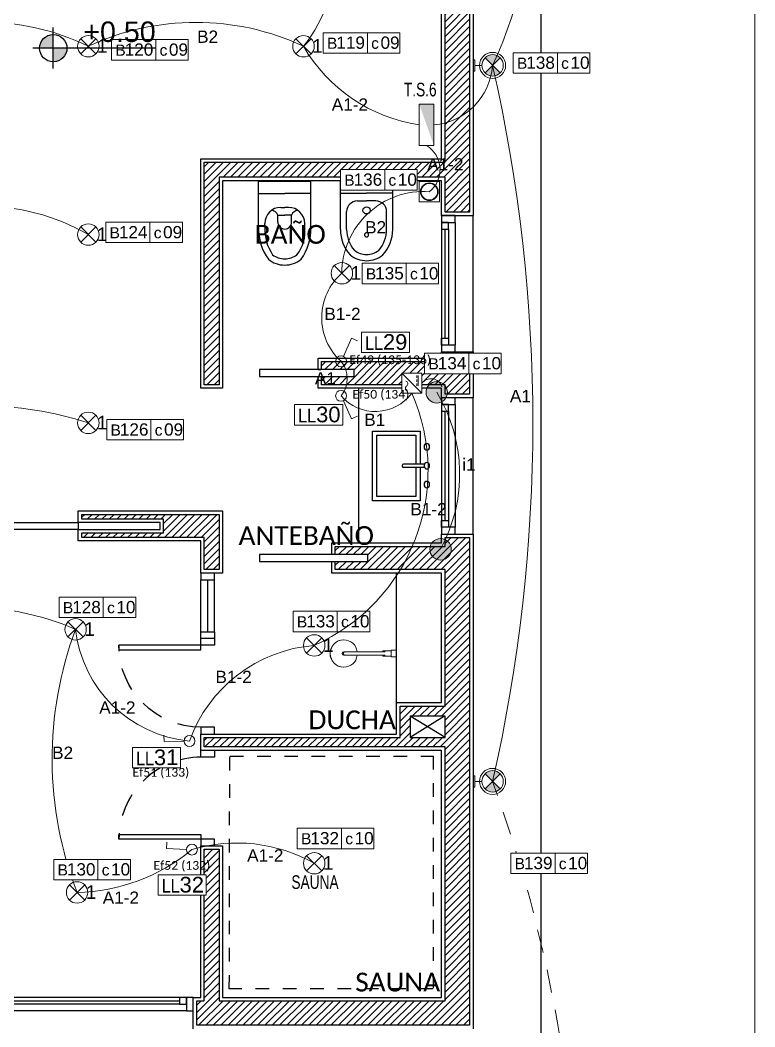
# Model space of a CAD drawing. Header units: millimetres. Extents: x 430 to 1353, y -204 to 152.
# Drawn here: x 663.35 to 668.73, y -44.97 to -37.6 of the extents above; entities that cross this region are included whole.
import ezdxf
from ezdxf.enums import TextEntityAlignment as Align

# ---------------------------------------------------------------- set-up
doc = ezdxf.new("R2010")
doc.units = ezdxf.units.MM
doc.linetypes.add('DASHED', pattern=[0.3, 0.17, -0.13])
doc.linetypes.add('HIDDENX3', pattern=[0.15, 0.1, -0.05])
doc.layers.get('0').update_dxf_attribs({"color": 250})
for name, color, linetype in [('AN - Designacion Nivel 1-50', 252, 'Continuous'), ('AR - Carpinteria', 252, 'Continuous'), ('AR - Equipamiento Fijo', 252, 'Continuous'), ('AR - Ht', 252, 'Continuous'), ('AR - Vista 05', 252, 'Continuous'), ('AR - Vista 1', 252, 'Continuous'), ('AR - Vista 4', 252, 'Continuous'), ('ER-AA', 252, 'HIDDENX3'), ('ND- ESPACIOS', 253, 'Continuous')]:
    doc.layers.add(name, color=color, linetype=linetype)
for name, color, linetype, lineweight in [('ND-Apliques', 1, 'Continuous', 15), ('ND-GLOBAL_Notas', 252, 'Continuous', 9), ('ND-IUG- Cable led', 1, 'Continuous', 13), ('ND-IUG-C1', 200, 'Continuous', 13), ('ND-IUG-C10', 152, 'Continuous', 13), ('ND-IUG-C2', 150, 'Continuous', 13), ('ND-IUG-C9', 200, 'Continuous', 13), ('ND-LL_Num', 7, 'Continuous', 9), ('ND-Llaves', 92, 'Continuous', 9), ('ND-TABLEROS', 1, 'Continuous', 9), ('ND-texto', 251, 'Continuous', 15)]:
    doc.layers.add(name, color=color, linetype=linetype, lineweight=lineweight)
doc.styles.add('1', font='arial.ttf')
doc.styles.add('1.50 txt especificaciones', font='tahoma.ttf', dxfattribs={"height": 0.075})
doc.styles.add('50-TXT', font='GOTHIC.TTF', dxfattribs={"width": 0.75, "height": 0.1})
doc.styles.add('Arial', font='arial.ttf')
doc.styles.add('IMPLANTACION', font='arial.ttf', dxfattribs={"height": 0.3})
doc.styles.get("Standard").update_dxf_attribs({"font": 'arial.ttf'})
doc.styles.add('Texto Simbolos 1 50', font='arial.ttf', dxfattribs={"height": 0.15})

# ---------------------------------------------------------------- blocks, each defined once
blk = doc.blocks.new('Aplique_ext_caja 7x7')
for p, q in [((-0.0556, 0.0556), (0.0556, -0.0556)), ((-0.0556, -0.0556), (0.0556, 0.0556))]:
    blk.add_line(p, q)
blk.add_circle((0, 0), 0.0786)
blk = doc.blocks.new('*U453')
blk.add_blockref('Aplique_ext_caja 7x7', (0, 0))
at = {"insert": (0.0634, 0.0523), "char_height": 0.1, "attachment_point": 1, "style": 'IMPLANTACION'}
blk.add_mtext_dynamic_manual_height_columns('1', width=0.080108, gutter_width=0.5582, heights=[0], dxfattribs=at)
blk = doc.blocks.new('*U456')
blk.add_blockref('Aplique_ext_caja 7x7', (0, 0))
at = {"insert": (0.0634, 0.0523), "char_height": 0.1, "attachment_point": 1, "style": 'IMPLANTACION'}
blk.add_mtext_dynamic_manual_height_columns('1', width=0.080108, gutter_width=0.5582, heights=[0], dxfattribs=at)
blk = doc.blocks.new('Llave_1_punto')
blk.add_lwpolyline([(0.0166, 0.1064), (0.0773, 0.2395), (0.1208, 0.2197)])
blk.add_circle((0, 0.07), 0.04)
blk = doc.blocks.new('*U380')
blk.add_blockref('Aplique_ext_caja 7x7', (0, 0))
at = {"insert": (0.0634, 0.0523), "char_height": 0.1, "attachment_point": 1, "style": 'IMPLANTACION'}
blk.add_mtext_dynamic_manual_height_columns('1', width=0.080108, gutter_width=0.5582, heights=[0], dxfattribs=at)
blk = doc.blocks.new('*U381')
blk.add_blockref('Aplique_ext_caja 7x7', (0, 0))
at = {"insert": (0.0634, 0.0523), "char_height": 0.1, "attachment_point": 1, "style": 'IMPLANTACION'}
blk.add_mtext_dynamic_manual_height_columns('1', width=0.080108, gutter_width=0.5582, heights=[0], dxfattribs=at)
blk = doc.blocks.new('*U387')
blk.add_blockref('Aplique_ext_caja 7x7', (0, 0))
at = {"insert": (0.0634, 0.0523), "char_height": 0.1, "attachment_point": 1, "style": 'IMPLANTACION'}
blk.add_mtext_dynamic_manual_height_columns('1', width=0.080108, gutter_width=0.5582, heights=[0], dxfattribs=at)
blk = doc.blocks.new('*U388')
blk.add_blockref('Aplique_ext_caja 7x7', (0, 0))
at = {"insert": (0.0634, 0.0523), "char_height": 0.1, "attachment_point": 1, "style": 'IMPLANTACION'}
blk.add_mtext_dynamic_manual_height_columns('1', width=0.080108, gutter_width=0.5582, heights=[0], dxfattribs=at)
blk = doc.blocks.new('*U389')
blk.add_blockref('Aplique_ext_caja 7x7', (0, 0))
at = {"insert": (0.0634, 0.0523), "char_height": 0.1, "attachment_point": 1, "style": 'IMPLANTACION'}
blk.add_mtext_dynamic_manual_height_columns('1', width=0.080108, gutter_width=0.5582, heights=[0], dxfattribs=at)
blk = doc.blocks.new('Apl_piso_al_cielo')
h = blk.add_hatch(color=256)
h.dxf.hatch_style = 1
h.paths.add_polyline_path([(499.2639, 165.2587, 1), (499.1066, 165.2587, 1)])
blk.add_circle((499.1853, 165.2587), 0.0786)
blk = doc.blocks.new('Aplieque_Cielo-tierra')
h = blk.add_hatch(color=256)
h.dxf.hatch_style = 1
h.paths.add_polyline_path([(0.0004, 0.1432), (-0.0552, 0.1988, 0.293406), (-0.0733, 0.1157, 0.107717), (-0.0552, 0.0876)])
h.paths.add_polyline_path([(0.0741, 0.1706, 0.107717), (0.056, 0.1988), (0.0004, 0.1432), (0.056, 0.0876, 0.293406)])
for p, q in [((-0.0552, 0.1988), (0.056, 0.0876)), ((-0.0552, 0.0876), (0.056, 0.1988)), ((-0.0413, 0), (0.0413, 0)), ((-0.0003, 0.0645), (-0.0003, 0.0125))]:
    blk.add_line(p, q)
blk.add_lwpolyline([(-0.0413, 0), (0.041, 0), (0.041, 0.0125), (-0.0413, 0.0125)], close=True)
for radius in [0.0953, 0.0786]:
    blk.add_circle((0.0004, 0.1432), radius)
blk = doc.blocks.new('*U392')
blk.add_blockref('Aplique_ext_caja 7x7', (0, 0))
at = {"insert": (0.0634, 0.0523), "char_height": 0.1, "attachment_point": 1, "style": 'IMPLANTACION'}
blk.add_mtext_dynamic_manual_height_columns('1', width=0.080108, gutter_width=0.5582, heights=[0], dxfattribs=at)
blk = doc.blocks.new('*U393')
blk.add_blockref('Aplique_ext_caja 7x7', (0, 0))
at = {"insert": (0.0634, 0.0523), "char_height": 0.1, "attachment_point": 1, "style": 'IMPLANTACION'}
blk.add_mtext_dynamic_manual_height_columns('1', width=0.080108, gutter_width=0.5582, heights=[0], dxfattribs=at)
blk = doc.blocks.new('Extracttor_de_aire')
for p, q in [((0, 0), (0, 0.15)), ((0, 0.15), (0.15, 0.15)), ((0.15, 0), (0.15, 0.15)), ((0.15, 0), (0, 0))]:
    blk.add_line(p, q)
for radius in [0.0649, 0.0607]:
    blk.add_circle((0.075, 0.075), radius)
blk = doc.blocks.new('N_Boca')
at = {"ltscale": 0.5}
blk.add_wipeout([(0, 0.15), (0.324, 0.15), (0.324, 0), (0, 0)], dxfattribs=at)
blk.add_lwpolyline([(0, 0.15), (0.324, 0.15), (0.324, 0), (0, 0)], close=True, dxfattribs=at)
at = {"ltscale": 0.5, "insert": (0.0277, 0.1135), "char_height": 0.0816, "attachment_point": 1, "style": '1'}
blk.add_mtext_dynamic_manual_height_columns('B', width=0.06653, gutter_width=2.041, heights=[0], dxfattribs=at)
at = {"ltscale": 0.5, "style": '1'}
blk.add_attdef('BOCA', (0.0961, 0.0319), '', height=0.09, dxfattribs=at)
blk = doc.blocks.new('Fuente')
blk.add_wipeout([(0, 0.201), (0.201, 0.201), (0.201, 0), (0, 0)])
at = {"lineweight": 9}
for p, q in [((0, 0), (0.201, 0.201)), ((0.076, 0.049), (0.099, 0.049)), ((0.076, 0.035), (0.179, 0.035)), ((0.116, 0.049), (0.139, 0.049)), ((0.155, 0.049), (0.179, 0.049))]:
    blk.add_line(p, q, dxfattribs=at)
blk.add_lwpolyline([(0, 0.201), (0.201, 0.201), (0.201, 0), (0, 0)], close=True, dxfattribs=at)
blk.add_lwpolyline([(0.123, 0.161, -0.62928), (0.073, 0.153, 0.691702), (0.023, 0.144)], format="xyb", dxfattribs=at)
blk = doc.blocks.new('N_Llave')
at = {"ltscale": 0.5}
blk.add_wipeout([(0, 0), (0.3527, 0), (0.3527, 0.15), (0, 0.15)], dxfattribs=at)
blk.add_wipeout([(0, 0), (0.3527, 0), (0.3527, 0.15), (0, 0.15)], dxfattribs=at)
blk.add_lwpolyline([(0, 0), (0.3527, 0), (0.3527, 0.15), (0, 0.15)], close=True, dxfattribs=at)
at = {"ltscale": 0.5, "insert": (0.0235, 0.0196), "char_height": 0.1, "attachment_point": 7, "style": '1.50 txt especificaciones'}
blk.add_mtext_dynamic_manual_height_columns('LL', width=0.024788, gutter_width=0.2779, heights=[0], dxfattribs=at)
at = {"ltscale": 0.5, "style": '1'}
blk.add_attdef('00', text='', height=1, dxfattribs=at).set_placement((0.1573, 0.0205), (0.3358, 0.0205), align=Align.ALIGNED)
blk = doc.blocks.new('Designacion Nivel Planta 1 50')
h = blk.add_hatch(color=256)
h.dxf.hatch_style = 1
h.paths.add_polyline_path([(0, 0.1, 0.414214), (-0.1, 0), (0, 0)])
h.paths.add_polyline_path([(0.1, 0), (0, 0), (0, -0.1, 0.414214)])
for p, q in [((0, -0.15), (0, 0.15)), ((0.75, 0), (-0.15, 0))]:
    blk.add_line(p, q)
blk.add_circle((0, 0), 0.1)
at = {"style": 'Texto Simbolos 1 50'}
blk.add_attdef('NIVEL', text='', height=0.15, dxfattribs=at).set_placement((0.75, 0), align=Align.BOTTOM_RIGHT)
blk = doc.blocks.new('bacha')
for p, q in [((519.8093, 72.6797), (519.8093, 72.8317)), ((519.8333, 72.6797), (519.8333, 72.8317))]:
    blk.add_line(p, q)
for points in [[(519.8093, 72.7107), (519.5647, 72.7107), (519.5647, 73.0584), (520.0757, 73.0584), (520.0757, 72.7107), (519.8333, 72.7107)], [(519.8093, 72.7407), (519.5947, 72.7407), (519.5947, 73.0284), (520.0457, 73.0284), (520.0457, 72.7407), (519.8333, 72.7407)]]:
    blk.add_lwpolyline(points)
blk.add_arc((519.8213, 72.8305), 0.0121, 5.54641, 174.45359)
at = {"extrusion": (0, 0, -1)}
for centre in [(519.6832, 72.6611), (519.8213, 72.6611), (519.9593, 72.6611)]:
    blk.add_ellipse(centre, major_axis=(0.0235, 0), ratio=0.85, start_param=3.141593, end_param=9.424778, dxfattribs=at)
blk = doc.blocks.new('*U490')
blk.add_lwpolyline([(0.05, 0.1), (0.05, 0.7), (0.0833, 0.7), (0.0833, 0.1)], close=True)
for points in [[(0, 0), (0.05, 0), (0.05, 0.1), (0, 0.1)], [(0.7, 0), (0.65, 0), (0.65, 0.1), (0.7, 0.1)]]:
    blk.add_lwpolyline(points)
at = {"color": 8, "linetype": 'DASHED'}
blk.add_arc((0.05, 0.1), 0.6, 360, 90, dxfattribs=at)
blk = doc.blocks.new('*U494')
at = {"color": 8}
for p, q in [((1.675, 0.075), (3.2, 0.075)), ((1.625, 0.025), (0.1, 0.025))]:
    blk.add_line(p, q, dxfattribs=at)
at = {"layer": 'AR - Carpinteria'}
for p, q in [((0.05, 0.1), (3.25, 0.1)), ((0.05, 0), (3.25, 0)), ((0.1, 0.05), (1.625, 0.05)), ((3.2, 0.05), (1.675, 0.05))]:
    blk.add_line(p, q, dxfattribs=at)
for points in [[(0, 0), (0.05, 0), (0.05, 0.1), (0, 0.1)], [(1.675, 0.1), (1.625, 0.1), (1.625, 0.05), (1.675, 0.05)], [(3.25, 0.1), (3.2, 0.1), (3.2, 0.05), (3.25, 0.05)], [(3.25, 0), (3.3, 0), (3.3, 0.1), (3.25, 0.1)], [(0.05, 0), (0.1, 0), (0.1, 0.05), (0.05, 0.05)], [(1.625, 0), (1.675, 0), (1.675, 0.05), (1.625, 0.05)]]:
    blk.add_lwpolyline(points, close=True, dxfattribs=at)
blk = doc.blocks.new('BIDE2-VS')
for p, q in [((-0.19, 0), (0.19, 0)), ((-0.19, -0.3541), (-0.19, 0)), ((0.19, -0.3541), (0.19, 0)), ((-0.19, -0.09), (0, -0.09)), ((-0.0669, -0.146), (0, -0.146)), ((0.19, -0.09), (0, -0.09)), ((0.0669, -0.146), (0, -0.146)), ((-0.145, -0.3541), (-0.145, -0.2242)), ((0.145, -0.3541), (0.145, -0.2242)), ((-0.145, -0.3541), (-0.145, -0.3273))]:
    blk.add_line(p, q)
for centre, radius in [((-0.09, -0.0515), 0.015), ((0.09, -0.0515), 0.015), ((0, -0.215), 0.026)]:
    blk.add_circle(centre, radius)
for centre, radius, start, end in [((0, -0.0302), 0.015, 90, 270), ((0, -0.0302), 0.015, 270, 90), ((-0.0669, -0.2242), 0.0781, 89.99997, 179.99998), ((0.0669, -0.2242), 0.0781, 0.00002, 90.00003), ((0.0839, -0.3541), 0.2739, 179.99999, 222.22556), ((0.0839, -0.3541), 0.2289, 179.99999, 221.31589), ((-0.0839, -0.3541), 0.2289, 318.68411, 0.00001), ((-0.0839, -0.3541), 0.2739, 317.77444, 0.00001), ((0, -0.3927), 0.015, 90, 270), ((0, -0.3927), 0.015, 270, 90), ((0, -0.39), 0.145, 232.61896, 270), ((0, -0.39), 0.145, 270, 307.38104), ((0, -0.39), 0.19, 231.24686, 270), ((0, -0.39), 0.19, 270, 308.75314)]:
    blk.add_arc(centre, radius, start, end)
blk = doc.blocks.new('INOD3-VS')
for p, q in [((-0.19, 0), (0.19, 0)), ((-0.19, -0.3341), (-0.19, 0)), ((0.19, -0.3341), (0.19, 0)), ((-0.19, -0.09), (0, -0.09)), ((0.19, -0.09), (0, -0.09)), ((-0.0277, -0.19), (0, -0.19)), ((0.0277, -0.19), (0, -0.19)), ((-0.05, -0.2972), (-0.05, -0.2472)), ((-0.05, -0.2472), (0, -0.2472)), ((0.05, -0.2472), (0, -0.2472)), ((0.05, -0.2972), (0.05, -0.2472)), ((-0.145, -0.3341), (-0.145, -0.3073)), ((0.145, -0.3341), (0.145, -0.3073))]:
    blk.add_line(p, q)
for centre, radius, start, end in [((-0.0277, -0.3073), 0.1173, 90, 179.99998), ((-0.0948, -0.2591), 0.0464, 14.88512, 92.9268), ((0.0277, -0.3073), 0.1173, 0.00002, 90), ((0.0948, -0.2591), 0.0464, 87.0732, 165.11488), ((0.1948, -0.3441), 0.3849, 178.52085, 215.40847), ((0.1977, -0.3446), 0.3429, 178.2465, 213.55057), ((0, -0.2972), 0.05, 179.99997, 270), ((0, -0.2972), 0.05, 270, 0.00003), ((-0.1274, -0.3646), 0.2741, 321.81013, 6.3928), ((-0.1924, -0.3448), 0.3826, 324.47335, 1.59733), ((0, -0.4189), 0.19, 231.24686, 270), ((0, -0.4189), 0.145, 232.61896, 270), ((0, -0.4189), 0.145, 270, 307.38104), ((0, -0.4189), 0.19, 270, 308.75314)]:
    blk.add_arc(centre, radius, start, end)
blk = doc.blocks.new('*U496')
at = {"color": 8}
blk.add_line((0.9, 0.025), (0.1, 0.025), dxfattribs=at)
at = {"layer": 'AR - Carpinteria'}
for p, q in [((0.05, 0.1), (0.95, 0.1)), ((0.05, 0), (0.95, 0)), ((0.1, 0.05), (0.9, 0.05))]:
    blk.add_line(p, q, dxfattribs=at)
for points in [[(0, 0), (0.05, 0), (0.05, 0.1), (0, 0.1)], [(0.95, 0), (1, 0), (1, 0.1), (0.95, 0.1)], [(0.05, 0), (0.1, 0), (0.1, 0.05), (0.05, 0.05)], [(0.95, 0), (0.9, 0), (0.9, 0.05), (0.95, 0.05)]]:
    blk.add_lwpolyline(points, close=True, dxfattribs=at)
blk = doc.blocks.new('PLANTA BAJA')
at = {"layer": 'AR - Ht', "true_color": 0x383838, "transparency": 33554610}
h = blk.add_hatch(dxfattribs=at)
h.set_pattern_fill('ANSI31', color=250, scale=0.012)
h.set_pattern_definition([(45, (-605.2518, -51.777135), (-0.0269407684, 0.0269407684), [])])
h.paths.add_polyline_path([(23.605, 24.735), (23.425, 24.735), (23.425, 24.69), (22.52, 24.69), (22.52, 24.6304), (22.7591, 24.6304), (22.7591, 24.5804), (22.52, 24.5804), (22.52, 24.52), (23.425, 24.52), (23.425, 24.45), (23.605, 24.45)])
h.paths.add_polyline_path([(18.205, 30.805), (18.025, 30.805), (18.025, 30.625), (18.205, 30.625)])
h.paths.add_polyline_path([(0.205, 16.225), (1.215, 16.225), (1.215, 16.405), (0.025, 16.405), (0.025, 10.52), (0.205, 10.52), (0.205, 11.8904), (0.205, 13.0025), (1.1975, 13.0025), (1.1975, 13.0679), (0.5175, 13.0679), (0.5175, 13.1179), (1.1975, 13.1179), (1.1975, 13.1825), (0.205, 13.1825), (0.205, 14.9569), (0.82, 14.9569), (0.82, 15.0769), (0.205, 15.0769)])
h.paths.add_polyline_path([(4.45, 16.405), (2.165, 16.405), (2.165, 16.225), (3.625, 16.225), (3.625, 13.1825), (2.6375, 13.1825), (2.6375, 13.1179), (3.3175, 13.1179), (3.3175, 13.0679), (2.6375, 13.0679), (2.6375, 13.0025), (3.625, 13.0025), (3.625, 12.015), (3.805, 12.015), (3.805, 16.225), (4.45, 16.225)])
h.paths.add_polyline_path([(7.455, 16.405), (5.5, 16.405), (5.5, 16.225), (7.455, 16.225)])
h.paths.add_polyline_path([(7.34, 11.005), (3.805, 11.005), (3.805, 11.075), (3.625, 11.075), (3.625, 10.825), (4.155, 10.825), (4.155, 8.47), (3.625, 8.47), (3.625, 8.35), (4.275, 8.35), (4.275, 10.825), (7.22, 10.825), (7.22, 7.405), (7.225, 7.405), (7.225, 0.025), (7.405, 0.025), (7.405, 7.225), (7.475, 7.225), (7.475, 7.405), (7.34, 7.405)])
h.paths.add_polyline_path([(3.805, 7.405), (2.615, 7.405), (2.615, 7.8154), (2.495, 7.8154), (2.495, 7.405), (0.205, 7.405), (0.205, 7.96), (0.025, 7.96), (0.025, 0.025), (0.205, 0.025), (0.205, 7.225), (3.805, 7.225)])
h.paths.add_polyline_path([(11.69, 7.405), (9.89, 7.405), (9.725, 7.405), (9.725, 7.225), (11.69, 7.225)])
h.paths.add_polyline_path([(14.62, 11.005), (10.81, 11.005), (10.81, 10.825), (14.62, 10.825)])
h.paths.add_polyline_path([(18.225, 11.005), (15.875, 11.005), (15.875, 10.825), (18.055, 10.825), (18.055, 9.505), (17.475, 9.505), (17.475, 9.175), (17.215, 9.175), (17.215, 9.055), (18.055, 9.055), (18.055, 7.405), (17.47, 7.405), (17.47, 7.225), (18.035, 7.225), (18.195, 7.225), (18.22, 7.225), (18.22, 7.405), (18.175, 7.405), (18.175, 10.825), (18.225, 10.825)])
h.paths.add_polyline_path([(18.055, 9.425), (18.055, 9.175), (17.555, 9.175), (17.555, 9.425)], flags=16)
h.paths.add_polyline_path([(16.42, 7.405), (16.375, 7.405), (16.375, 9.95), (16.255, 9.95), (16.255, 7.405), (13.74, 7.405), (13.74, 7.225), (14.29, 7.225), (14.29, 5.415), (14.74, 5.415), (14.74, 7.225), (16.395, 7.225), (16.42, 7.2251)])
h.paths.add_polyline_path([(23.605, 16.405), (21.57, 16.405), (21.57, 16.225), (23.425, 16.225), (23.425, 11.685), (19.375, 11.685), (19.375, 12.365), (19.255, 12.365), (19.17, 12.365), (19.17, 12.245), (19.255, 12.245), (19.255, 11.005), (19.165, 11.005), (19.165, 10.825), (19.375, 10.825), (19.375, 11.565), (23.425, 11.565), (23.425, 7.405), (21.57, 7.405), (21.57, 7.225), (23.605, 7.225)])
h.paths.add_polyline_path([(18.22, 16.405), (17.91, 16.405), (17.91, 16.225), (18.055, 16.225), (18.055, 12.25), (18.22, 12.25), (18.22, 12.36), (18.175, 12.36), (18.175, 16.225), (18.22, 16.225)])
h.paths.add_polyline_path([(21.77, 23.57), (20.7625, 23.57), (20.7625, 23.535), (21.3625, 23.535), (21.3625, 23.435), (20.7625, 23.435), (20.7625, 23.4), (21.66, 23.4), (21.66, 23.165), (21.77, 23.165)])
h.paths.add_polyline_path([(18.9175, 23.535), (19.5125, 23.535), (19.5125, 23.57), (18.215, 23.57), (18.215, 23.615), (18.025, 23.615), (18.025, 19.825), (18.23, 19.825), (18.255, 19.825), (18.255, 20.005), (18.205, 20.005), (18.205, 23.4), (19.5125, 23.4), (19.5125, 23.435), (18.9175, 23.435)])
h.paths.add_polyline_path([(23.605, 30.805), (23.355, 30.805), (23.355, 30.625), (23.425, 30.625), (23.425, 26.15), (21.66, 26.15), (21.66, 24.52), (21.77, 24.52), (21.77, 26.04), (23.425, 26.04), (23.425, 25.785), (23.605, 25.785)])
h.paths.add_polyline_path([(3.825, 20.005), (2.3749, 20.005), (2.3749, 20.055), (2.265, 20.055), (2.265, 20.005), (0.205, 20.005), (0.205, 20.055), (0.025, 20.055), (0.025, 19.825), (3.825, 19.825)])
h.paths.add_polyline_path([(5.605, 23.61), (5.425, 23.61), (5.425, 20.005), (5.375, 20.005), (5.375, 19.825), (5.4, 19.825), (5.605, 19.825)])
h.paths.add_polyline_path([(5.605, 30.805), (5.425, 30.805), (5.425, 30.625), (5.605, 30.625)])
h.paths.add_polyline_path([(0.21, 21.41), (0.21, 21.66), (0.36, 21.66), (0.36, 21.41)], flags=16)
h.paths.add_polyline_path([(0.435, 21.66), (2.2649, 21.66), (2.2649, 20.905), (2.3749, 20.905), (2.3749, 21.66), (4.055, 21.66), (4.055, 20.96), (4.165, 20.96), (4.165, 21.635), (4.165, 22.685), (4.015, 22.685), (4.015, 21.77), (1.965, 21.77), (1.965, 22.685), (1.815, 22.685), (1.815, 21.77), (0.42, 21.77), (0.205, 21.77), (0.205, 30.625), (0.275, 30.625), (0.275, 30.805), (0.23, 30.805), (0.025, 30.805), (0.025, 21.085), (0.205, 21.085), (0.205, 21.335), (0.435, 21.335)])
h.paths.add_polyline_path([(1.995, 8.7404), (1.995, 9.055), (2.445, 9.055), (2.445, 8.7404)], flags=16)
h.paths.add_polyline_path([(2.615, 9.035), (2.615, 9.175), (0.205, 9.175), (0.205, 9.47), (0.025, 9.47), (0.025, 9.035), (0.025, 9.01), (0.205, 9.01), (0.205, 9.055), (1.915, 9.055), (1.915, 8.6604), (2.615, 8.6604)])
h.paths.add_polyline_path([(23.425, 21.935), (23.17, 21.935), (23.17, 22.09), (23.425, 22.09)], flags=16)
h.paths.add_polyline_path([(23.605, 23.4), (23.425, 23.4), (23.425, 23.335), (22.62, 23.335), (22.62, 23.2754), (22.8591, 23.2754), (22.8591, 23.2254), (22.62, 23.2254), (22.62, 23.165), (23.425, 23.165), (23.425, 22.165), (23.095, 22.165), (23.095, 21.935), (21.795, 21.935), (21.66, 21.935), (21.66, 21.865), (21.795, 21.865), (23.425, 21.865), (23.425, 20.005), (21.77, 20.005), (21.77, 21.115), (21.66, 21.115), (21.66, 20.005), (21.605, 20.005), (21.605, 19.825), (21.64, 19.825), (23.605, 19.825)])
at = {"layer": 'AR - Carpinteria'}
for p, q in [((23.63, 24.76), (23.63, 25.76)), ((23.63, 23.425), (23.63, 24.425))]:
    blk.add_line(p, q, dxfattribs=at)
for points in [[(22.0641, 24.5804), (22.7591, 24.5804), (22.7591, 24.6304), (22.0641, 24.6304)], [(20.7375, 23.46), (20.1375, 23.46), (20.1375, 23.51), (20.7375, 23.51)], [(22.0641, 23.2254), (22.8591, 23.2254), (22.8591, 23.2754), (22.0641, 23.2754)]]:
    blk.add_lwpolyline(points, close=True, dxfattribs=at)
for points in [[(21.635, 23.14), (21.635, 23.09), (21.735, 23.09), (21.735, 23.14)], [(21.635, 22.71), (21.635, 23.09)], [(21.685, 23.09), (21.685, 22.71)], [(21.735, 22.71), (21.735, 23.09)], [(21.735, 22.66), (21.635, 22.66), (21.635, 22.71), (21.735, 22.71), (21.735, 22.66)]]:
    blk.add_lwpolyline(points, dxfattribs=at)
at = {"layer": 'AR - Equipamiento Fijo'}
blk.add_line((22.79, 24.495), (22.79, 23.36), dxfattribs=at)
at = {"layer": 'AR - Equipamiento Fijo', "color": 252, "lineweight": 9, "true_color": 0x858585, "transparency": 33554687}
for p, q in [((22.6811, 22.6505), (22.6829, 22.6505)), ((23.0137, 22.57), (23.03, 22.57)), ((23.03, 22.53), (23.0137, 22.53)), ((22.6829, 22.4495), (22.6811, 22.4495))]:
    blk.add_line(p, q, dxfattribs=at)
at = {"layer": 'AR - Equipamiento Fijo', "color": 252, "lineweight": 9, "true_color": 0x858585, "transparency": 33554687, "flags": 128}
for points in [[(22.9866, 22.5625), (22.9868, 22.5625), (22.9869, 22.5625), (22.987, 22.5625), (22.987, 22.5625), (22.987, 22.5625), (22.9869, 22.5625), (22.9868, 22.5625), (22.9866, 22.5625), (22.9863, 22.5625), (22.9859, 22.5625), (22.9854, 22.5625), (22.9849, 22.5625), (22.9843, 22.5625), (22.9836, 22.5625), (22.9828, 22.5625), (22.982, 22.5625), (22.9811, 22.5625), (22.9801, 22.5625), (22.9791, 22.5625), (22.978, 22.5625), (22.9768, 22.5625), (22.9755, 22.5625), (22.9742, 22.5625), (22.9729, 22.5625), (22.9714, 22.5625), (22.97, 22.5625), (22.9684, 22.5625), (22.9669, 22.5625), (22.9652, 22.5625), (22.9636, 22.5625), (22.9618, 22.5625), (22.9601, 22.5625), (22.9583, 22.5625), (22.9565, 22.5625), (22.9546, 22.5625), (22.9527, 22.5625), (22.9508, 22.5625), (22.9489, 22.5625), (22.9469, 22.5625), (22.945, 22.5625), (22.943, 22.5625), (22.941, 22.5625), (22.939, 22.5625), (22.937, 22.5625), (22.741, 22.5625), (22.7407, 22.5625), (22.7386, 22.5625), (22.7366, 22.5625), (22.7346, 22.5625), (22.7326, 22.5625), (22.7306, 22.5625), (22.7286, 22.5625), (22.7266, 22.5625), (22.7247, 22.5625), (22.7227, 22.5625), (22.7209, 22.5625), (22.719, 22.5625), (22.7172, 22.5625), (22.7154, 22.5625), (22.7137, 22.5625), (22.712, 22.5625), (22.7103, 22.5625), (22.7087, 22.5625), (22.7072, 22.5625), (22.7057, 22.5625), (22.7042, 22.5625), (22.7028, 22.5625), (22.7015, 22.5625), (22.7003, 22.5625), (22.6991, 22.5625), (22.698, 22.5625), (22.6969, 22.5625), (22.6959, 22.5625), (22.695, 22.5625), (22.6942, 22.5625), (22.6934, 22.5625), (22.6927, 22.5625), (22.6921, 22.5625), (22.6916, 22.5625), (22.6829, 22.5625)], [(22.987, 22.5375), (22.987, 22.5375), (22.9868, 22.5375), (22.9866, 22.5375), (22.9864, 22.5375), (22.986, 22.5375), (22.9856, 22.5375), (22.9851, 22.5375), (22.9845, 22.5375), (22.9838, 22.5375), (22.9831, 22.5375), (22.9822, 22.5375), (22.9813, 22.5375), (22.9804, 22.5375), (22.9794, 22.5375), (22.9783, 22.5375), (22.9771, 22.5375), (22.9759, 22.5375), (22.9746, 22.5375), (22.9732, 22.5375), (22.9718, 22.5375), (22.9704, 22.5375), (22.9689, 22.5375), (22.9673, 22.5375), (22.9657, 22.5375), (22.964, 22.5375), (22.9623, 22.5375), (22.9606, 22.5375), (22.9588, 22.5375), (22.957, 22.5375), (22.9551, 22.5375), (22.9532, 22.5375), (22.9513, 22.5375), (22.9494, 22.5375), (22.9475, 22.5375), (22.9455, 22.5375), (22.9435, 22.5375), (22.9415, 22.5375), (22.9395, 22.5375), (22.9375, 22.5375), (22.937, 22.5375), (22.741, 22.5375), (22.739, 22.5375), (22.7369, 22.5375), (22.7349, 22.5375), (22.7329, 22.5375), (22.7309, 22.5375), (22.7289, 22.5375), (22.7269, 22.5375), (22.725, 22.5375), (22.7231, 22.5375), (22.7212, 22.5375), (22.7193, 22.5375), (22.7175, 22.5375), (22.7157, 22.5375), (22.7139, 22.5375), (22.7122, 22.5375), (22.7106, 22.5375), (22.709, 22.5375), (22.7074, 22.5375), (22.7059, 22.5375), (22.7044, 22.5375), (22.7031, 22.5375), (22.7017, 22.5375), (22.7005, 22.5375), (22.6993, 22.5375), (22.6981, 22.5375), (22.6971, 22.5375), (22.6961, 22.5375), (22.6951, 22.5375), (22.6943, 22.5375), (22.6935, 22.5375), (22.6928, 22.5375), (22.6922, 22.5375), (22.6916, 22.5375), (22.6916, 22.5375), (22.6829, 22.5375)], [(22.969, 22.5626), (22.969, 22.57), (23.0137, 22.57)], [(23.0137, 22.53), (22.969, 22.53), (22.969, 22.5374)]]:
    blk.add_lwpolyline(points, dxfattribs=at)
blk.add_lwpolyline([(23.03, 22.526), (23.03, 22.574), (23.07, 22.574), (23.07, 22.526)], close=True, dxfattribs=at)
at = {"layer": 'AR - Equipamiento Fijo', "color": 252, "lineweight": 9, "true_color": 0x858585, "transparency": 33554687, "extrusion": (0, 0, -1)}
for centre, major_axis, start_param, end_param in [((22.6811, 22.55), (0, 0.1005), 3.141593, 6.283185), ((22.6829, 22.55), (0, 0.1005), 3.141593, 6.283185), ((22.6829, 22.55), (0, 0.1005), 0, 1.444986), ((22.6829, 22.55), (0, 0.0125), 3.141593, 6.283185), ((22.6829, 22.55), (0, 0.0125), 0, 0.150987), ((22.6829, 22.55), (0, 0.0125), 2.990605, 3.141593), ((22.6829, 22.55), (0, 0.1005), 1.696607, 3.141593)]:
    blk.add_ellipse(centre, major_axis=major_axis, ratio=0.984808, start_param=start_param, end_param=end_param, dxfattribs=at)
at = {"layer": 'AR - Equipamiento Fijo', "color": 252, "lineweight": 9, "true_color": 0x858585, "transparency": 33554687}
for points in [[(22.6916, 22.5375), (22.69, 22.5375), (22.6868, 22.5382), (22.6827, 22.5409), (22.68, 22.5451), (22.679, 22.55), (22.68, 22.5549), (22.6827, 22.5591), (22.6868, 22.5618), (22.69, 22.5625), (22.6916, 22.5625)], [(22.6916, 22.5625), (22.6921, 22.5625), (22.6927, 22.5625), (22.6932, 22.5624)], [(22.6932, 22.5376), (22.6927, 22.5375), (22.6921, 22.5375), (22.6916, 22.5375)]]:
    blk.add_open_spline(points, degree=3, dxfattribs=at)
at = {"layer": 'AR - Vista 05'}
for p, q in [((23.4, 25.76), (23.63, 25.76)), ((20.7375, 23.51), (20.7375, 23.595)), ((20.7375, 23.595), (21.795, 23.595)), ((21.795, 23.595), (21.795, 23.14)), ((21.3375, 23.51), (20.7375, 23.51)), ((21.3375, 23.46), (21.3375, 23.51)), ((20.7375, 23.46), (21.3375, 23.46)), ((20.7375, 23.375), (20.7375, 23.46)), ((21.635, 23.375), (20.7375, 23.375)), ((21.635, 23.14), (21.635, 23.375)), ((21.795, 23.14), (21.635, 23.14)), ((23.07, 22.19), (23.07, 23.14))]:
    blk.add_line(p, q, dxfattribs=at)
for points in [[(23.4, 25.76), (23.4, 26.015), (21.795, 26.015), (21.795, 24.495), (21.635, 24.495), (21.635, 26.175), (23.4, 26.175), (23.4, 30.6), (23.33, 30.6), (23.33, 30.83), (23.63, 30.83), (23.63, 25.76)], [(22.515, 24.63), (22.495, 24.63), (22.495, 24.715), (23.4, 24.715), (23.4, 24.76), (23.63, 24.76), (23.63, 24.425), (23.4, 24.425), (23.4, 24.495), (22.495, 24.495), (22.495, 24.58), (22.515, 24.58)], [(22.595, 23.275), (22.595, 23.36), (23.4, 23.36), (23.4, 23.425), (23.63, 23.425), (23.63, 19.8)], [(21.58, 19.8), (21.58, 20.03), (21.635, 20.03), (21.635, 21.14), (21.795, 21.14), (21.795, 20.03), (23.4, 20.03), (23.4, 21.84), (21.795, 21.84), (21.635, 21.84), (21.635, 21.96), (21.795, 21.96), (23.07, 21.96), (23.07, 22.19), (23.4, 22.19), (23.4, 23.14), (22.595, 23.14), (22.595, 23.225)]]:
    blk.add_lwpolyline(points, dxfattribs=at)
at = {"layer": 'AR - Vista 1'}
for p, q in [((23.425, 21.935), (23.17, 22.09)), ((23.42, 22.09), (23.17, 21.935))]:
    blk.add_line(p, q, dxfattribs=at)
blk.add_lwpolyline([(18.23, 19.3), (24.13, 19.3), (24.13, 30.83), (24.13, 31.33), (18, 31.33), (18, 30.83)], dxfattribs=at)
at = {"layer": 'AR - Vista 4'}
for points in [[(23.605, 25.785), (23.425, 25.785), (23.425, 26.04), (21.77, 26.04), (21.77, 24.52), (21.66, 24.52), (21.66, 26.15), (23.425, 26.15), (23.425, 30.625), (23.355, 30.625), (23.355, 30.805), (23.605, 30.805)], [(20.7625, 23.435), (21.3625, 23.435), (21.3625, 23.535), (20.7625, 23.535), (20.7625, 23.57), (21.77, 23.57), (21.77, 23.165), (21.66, 23.165), (21.66, 23.4), (20.7625, 23.4)], [(23.425, 22.09), (23.17, 22.09), (23.17, 21.935), (23.425, 21.935)]]:
    blk.add_lwpolyline(points, close=True, dxfattribs=at)
for points in [[(22.52, 24.6304), (22.52, 24.69), (23.425, 24.69), (23.425, 24.735), (23.605, 24.735), (23.605, 24.45), (23.425, 24.45), (23.425, 24.52), (22.52, 24.52), (22.52, 24.58)], [(22.62, 23.275), (22.62, 23.335), (23.425, 23.335), (23.425, 23.4), (23.605, 23.4), (23.605, 19.825), (21.64, 19.825), (21.605, 19.825), (21.605, 20.005), (21.66, 20.005), (21.66, 21.115), (21.77, 21.115), (21.77, 20.005), (23.425, 20.005), (23.425, 21.865), (21.795, 21.865), (21.66, 21.865), (21.66, 21.935), (21.795, 21.935), (23.095, 21.935), (23.095, 22.165), (23.425, 22.165), (23.425, 23.165), (22.62, 23.165), (22.62, 23.225)]]:
    blk.add_lwpolyline(points, dxfattribs=at)
at = {"layer": 'AR - Carpinteria'}
for name, p, rotation in [('*U496', (23.4, 25.76), 270), ('*U496', (23.4, 24.425), 270), ('*U490', (21.735, 21.14), 90), ('*U494', (21.58, 20.03), 180)]:
    blk.add_blockref(name, p, dxfattribs=dict(at, rotation=rotation))
at = {"layer": 'AR - Carpinteria', "xscale": -1.000000000000024, "rotation": 90}
blk.add_blockref('*U490', (21.735, 22.66), dxfattribs=at)
at = {"layer": 'AR - Equipamiento Fijo', "xscale": 1.01, "yscale": 1.01, "zscale": 1.01}
for name, p in [('INOD3-VS', (22.2501, 26.0119)), ('BIDE2-VS', (22.8497, 26.015))]:
    blk.add_blockref(name, p, dxfattribs=at)
at = {"layer": 'AR - Equipamiento Fijo', "rotation": 90}
blk.add_blockref('bacha', (95.9525, -495.895), dxfattribs=at)
blk = doc.blocks.new('Circuito')
at = {"ltscale": 0.5}
blk.add_wipeout([(0, 0.15), (0.2376, 0.15), (0.2376, 0), (0, 0)], dxfattribs=at)
blk.add_lwpolyline([(0, 0.15), (0.2376, 0.15), (0.2376, 0), (0, 0)], close=True, dxfattribs=at)
at = {"ltscale": 0.5, "insert": (0.0277, 0.1135), "char_height": 0.0816, "attachment_point": 1, "style": '1'}
blk.add_mtext_dynamic_manual_height_columns('c', width=0.06653, gutter_width=2.041, heights=[0], dxfattribs=at)
at = {"ltscale": 0.5, "style": '1'}
blk.add_attdef('BOCA', (0.0961, 0.0319), '', height=0.09, dxfattribs=at)

msp = doc.modelspace()

# ---------------------------------------------------------------- hatches: boundary and pattern name
at = {"layer": 'ND-TABLEROS'}
h = msp.add_hatch(color=256, dxfattribs=at)
h.dxf.hatch_style = 1
h.paths.add_polyline_path([(666.3778, -38.2127), (666.2701, -38.2127), (666.3778, -38.5155)])

# ---------------------------------------------------------------- linework, layer by layer
at = {"layer": 'ND-GLOBAL_Notas'}
msp.add_lwpolyline([(641.0647, -25.4423), (668.7291, -25.4423), (668.7291, -66.7575), (641.0647, -66.7575)], close=True, dxfattribs=at)
at = {"layer": 'ND-IUG- Cable led'}
msp.add_arc((665.4111, -40.9232), 1.1549, 331.49751, 31.26739, dxfattribs=at)
at = {"layer": 'ND-IUG-C10'}
for centre, radius, start, end in [((663.7029, -36.4926), 3.4201, 335.1924, 24.8076), ((666.3365, -37.8947), 0.4712, 275.0256, 355.85764), ((655.2799, -40.5513), 11.8223, 347.17747, 12.82253), ((666.2163, -38.6912), 0.2061, 308.22686, 58.50937), ((665.5449, -40.223), 0.1979, 320.315, 39.685), ((662.9585, -43.9031), 2.0058, 66.70651, 114.90474), ((666.2899, -43.0103), 2.71, 159.48949, 201.17715), ((664.6717, -41.9575), 0.9258, 186.40356, 264.71225), ((665.5825, -43.2328), 1.057, 94.47319, 160.46139), ((664.9335, -44.7822), 1.1554, 60.6348, 106.54308)]:
    msp.add_arc(centre, radius, start, end, dxfattribs=at)
at = {"layer": 'ND-IUG-C10', "lineweight": 9}
msp.add_arc((665.9871, -39.7763), 0.432, 131.15928, 227.8487, dxfattribs=at)
at = {"layer": 'ND-IUG-C2', "linetype": 'DASHED'}
msp.add_arc((656.936, -46.7839), 10.5104, 340.23836, 20.08162, dxfattribs=at)
at = {"layer": 'ND-IUG-C9'}
for centre, radius, start, end in [((664.5605, -37.0974), 1.1036, 321.29967, 38.70033), ((663.0559, -39.4258), 1.8186, 64.28055, 115.71943), ((664.6334, -39.4735), 1.8613, 64.94239, 115.0576), ((663.0559, -40.5445), 1.5873, 60.18522, 119.81478), ((663.0559, -43.0013), 2.5777, 72.17212, 107.82788)]:
    msp.add_arc(centre, radius, start, end, dxfattribs=at)
at = {"layer": 'ND-TABLEROS'}
msp.add_lwpolyline([(666.2701, -38.5155), (666.3778, -38.5155), (666.3778, -38.2127), (666.2701, -38.2127)], close=True, dxfattribs=at)

# ---------------------------------------------------------------- block references
at = {"layer": 'AR - Vista 05'}
msp.add_blockref('PLANTA BAJA', (643.0342, -64.788), dxfattribs=at)
at = {"layer": 'ND-Apliques'}
for name, p in [('*U389', (663.8451, -37.7874)), ('*U456', (665.4218, -37.7874)), ('Extracttor_de_aire', (666.2688, -38.9282)), ('*U387', (663.8451, -39.1674)), ('*U453', (665.7028, -39.451)), ('Apl_piso_al_cielo', (167.213, -205.5825)), ('*U388', (663.8451, -40.5474)), ('Apl_piso_al_cielo', (167.2407, -206.733)), ('*U380', (663.7517, -42.0608)), ('*U392', (665.5001, -42.179)), ('*U393', (665.5001, -43.7753)), ('*U381', (663.7629, -43.9893))]:
    msp.add_blockref(name, p, dxfattribs=at)
at = {"layer": 'ND-Apliques', "xscale": -1, "rotation": 270}
for p in [(666.6642, -37.928), (666.6642, -43.1755)]:
    msp.add_blockref('Aplieque_Cielo-tierra', p, dxfattribs=at)
at = {"layer": 'ND-Llaves'}
msp.add_blockref('Llave_1_punto', (665.6972, -40.1666), dxfattribs=at)
at = {"layer": 'ND-Llaves', "xscale": -1, "rotation": 180}
msp.add_blockref('Llave_1_punto', (665.6972, -40.2793), dxfattribs=at)
at = {"layer": 'ND-Llaves'}
for p, rotation in [((664.6494, -42.849), 115.7057648064929), ((664.6692, -43.648), 112.4176849191031)]:
    msp.add_blockref('Llave_1_punto', p, dxfattribs=dict(at, rotation=rotation))

# ---------------------------------------------------------------- texts
at = {"layer": 'ER-AA', "style": '50-TXT', "width": 0.75}
msp.add_text('SAUNA', height=0.1, dxfattribs=at).set_placement((665.3333, -43.9633))
at = {"layer": 'ND- ESPACIOS', "char_height": 0.15, "attachment_point": 1, "rotation": 0.00461}
for s, insert in [('{\\fCalibri|b0|i0|c0|p34;\\H0.91667x;BAÑO}', (665.0643, -39.0972)), ('{\\fCalibri|b0|i0|c0|p34;\\H0.91667x;ANTEBAÑO}', (664.9458, -41.3047)), ('{\\fCalibri|b0|i0|c0|p34;\\H0.91667x;DUCHA}', (665.458, -42.6552)), ('{\\fCalibri|b0|i0|c0|p34;\\H0.91667x;SAUNA}', (665.8009, -44.5772))]:
    msp.add_mtext_dynamic_manual_height_columns(s, width=1.191821, gutter_width=10.1758, heights=[0.3575], dxfattribs=dict(at, insert=insert))
at = {"layer": 'ND-LL_Num', "char_height": 0.07, "attachment_point": 1, "rotation": 0.00461}
for s, insert in [('{\\fCalibri|b0|i0|c0|p34;\\H0.91667x;Ef51 (133)}', (664.1686, -43.0767)), ('{\\fCalibri|b0|i0|c0|p34;\\H0.91667x;Ef52 (132)}', (664.3225, -43.7588))]:
    msp.add_mtext_dynamic_manual_height_columns(s, width=0.67411, gutter_width=10.291, heights=[0.3548], dxfattribs=dict(at, insert=insert))
at = {"layer": 'ND-TABLEROS', "style": '50-TXT', "width": 0.75}
msp.add_text('T.S.6 ', height=0.1, dxfattribs=at).set_placement((666.1576, -38.1547, 0))
at = {"layer": 'ND-texto', "style": 'Arial'}
for s, p in [('B2', (664.6423, -37.7623)), ('A1-2', (665.629, -38.2593)), ('A1-2', (666.3284, -38.6978)), ('B2', (665.8734, -39.1589)), ('B1-2', (665.5746, -39.7941)), ('A1', (665.5048, -40.2662)), ('A1', (666.9344, -40.3962)), ('B1', (665.8672, -40.5695)), ('i1', (666.5849, -40.8981)), ('B1-2', (666.2052, -41.225)), ('B1-2', (664.7768, -42.4544)), ('A1-2', (663.9251, -42.6788)), ('B2', (663.5799, -43.0103)), ('A1-2', (665.0089, -43.7631)), ('A1-2', (663.9508, -44.0723))]:
    msp.add_text(s, height=0.09, dxfattribs=at).set_placement(p)

# ---------------------------------------------------------------- next in the draw order: block references
at = {"layer": 'ND-Apliques', "xscale": 0.7253991585020317, "yscale": 0.7253991585020317, "zscale": 0.7253991585020317, "rotation": 89.99999999999999}
msp.add_blockref('Fuente', (666.2886, -40.3303), dxfattribs=at)
at = {"layer": 'ND-IUG-C1'}
for p, values in [((663.9728, -39.2268), {'BOCA': '124'}), ((663.98, -40.6729), {'BOCA': '126'})]:
    msp.add_blockref('N_Boca', p, dxfattribs=at).add_auto_attribs(values)
at = {"layer": 'ND-IUG-C10'}
for p, values in [((666.958, -37.9846), {'BOCA': '138'}), ((665.6927, -38.8415), {'BOCA': '136'}), ((665.8506, -39.5282), {'BOCA': '135'}), ((663.6309, -41.9748), {'BOCA': '128'}), ((665.3456, -42.0785), {'BOCA': '133'}), ((665.3761, -43.6683), {'BOCA': '132'}), ((663.5918, -43.8967), {'BOCA': '130'}), ((666.9408, -43.8506), {'BOCA': '139'})]:
    msp.add_blockref('N_Boca', p, dxfattribs=at).add_auto_attribs(values)
at = {"layer": 'ND-IUG-C9'}
for p, values in [((665.5662, -37.8379), {'BOCA': '119'}), ((664.0155, -37.8886), {'BOCA': '120'})]:
    msp.add_blockref('N_Boca', p, dxfattribs=at).add_auto_attribs(values)
at = {"layer": 'ND-LL_Num'}
ref = msp.add_blockref('N_Llave', (664.1686, -43.0767), dxfattribs=at)
ref.add_attrib('00', '31', dxfattribs={"layer": '0', "ltscale": 0.5, "height": 0.11484, "style": '1'}).set_placement((664.326, -43.0561), (664.5044, -43.0561), align=Align.ALIGNED)
ref = msp.add_blockref('N_Llave', (664.3567, -44.0102), dxfattribs=at)
ref.add_attrib('00', '32', dxfattribs={"layer": '0', "ltscale": 0.5, "height": 0.11484, "style": '1'}).set_placement((664.5141, -43.9897), (664.6925, -43.9897), align=Align.ALIGNED)

# ---------------------------------------------------------------- next in the draw order: linework, layer by layer
at = {"layer": 'ER-AA'}
msp.add_lwpolyline([(664.8814, -42.9892), (666.3708, -42.9892), (666.3708, -44.696), (664.8783, -44.696), (664.8814, -42.9892)], dxfattribs=at)
at = {"layer": 'ND-IUG- Cable led'}
msp.add_arc((666.355, -40.3065), 0.0827, 16.55111, 143.40363, dxfattribs=at)
at = {"layer": 'ND-IUG-C10'}
for centre, radius, start, end in [((666.3031, -39.4521), 0.6003, 86.10891, 179.89901), ((665.9487, -40.1315), 0.3328, 220.89805, 323.31814)]:
    msp.add_arc(centre, radius, start, end, dxfattribs=at)

# ---------------------------------------------------------------- next in the draw order: block references
at = {"layer": 'AN - Designacion Nivel 1-50'}
msp.add_blockref('Designacion Nivel Planta 1 50', (663.5885, -37.8011), dxfattribs=at).add_auto_attribs({'NIVEL': '+0.50'})
at = {"layer": 'ND-IUG-C10'}
for p in [(667.282, -37.9846), (663.9549, -41.9748), (665.6695, -42.0785), (663.9157, -43.8967), (667.2648, -43.8506)]:
    msp.add_blockref('Circuito', p, dxfattribs=at).add_auto_attribs({'BOCA': '10'})
at = {"layer": 'ND-IUG-C9'}
for p in [(665.8901, -37.8379), (664.2968, -39.2268), (664.3039, -40.6729)]:
    msp.add_blockref('Circuito', p, dxfattribs=at).add_auto_attribs({'BOCA': '09'})

# ---------------------------------------------------------------- next in the draw order: texts
at = {"layer": 'ND-LL_Num', "insert": (665.7809, -40.306), "char_height": 0.07, "attachment_point": 1, "rotation": 0.00461}
msp.add_mtext_dynamic_manual_height_columns('{\\fCalibri|b0|i0|c0|p34;\\H0.91667x;Ef50 (134)}', width=0.67411, gutter_width=10.291, heights=[0.3548], dxfattribs=at)

# ---------------------------------------------------------------- next in the draw order: linework, layer by layer
at = {"layer": 'ND-IUG-C10'}
msp.add_arc((663.7343, -42.6299), 1.3597, 271.20439, 309.7915, dxfattribs=at)
at = {"layer": 'ND-IUG-C9'}
msp.add_arc((666.4478, -37.1904), 1.1871, 210.19177, 261.38895, dxfattribs=at)

# ---------------------------------------------------------------- next in the draw order: block references
at = {"layer": 'ND-IUG-C10'}
for name, p, values in [('Circuito', (666.0167, -38.8415), {'BOCA': '10'}), ('Circuito', (666.1745, -39.5282), {'BOCA': '10'}), ('N_Boca', (666.3095, -40.1872), {'BOCA': '134'}), ('Circuito', (665.7001, -43.6683), {'BOCA': '10'})]:
    msp.add_blockref(name, p, dxfattribs=at).add_auto_attribs(values)
at = {"layer": 'ND-IUG-C9'}
msp.add_blockref('Circuito', (664.3395, -37.8886), dxfattribs=at).add_auto_attribs({'BOCA': '09'})
at = {"layer": 'ND-LL_Num'}
ref = msp.add_blockref('N_Llave', (665.3569, -40.5639), dxfattribs=at)
ref.add_attrib('00', '30', dxfattribs={"layer": '0', "ltscale": 0.5, "height": 0.11484, "style": '1'}).set_placement((665.5142, -40.5434), (665.6927, -40.5434), align=Align.ALIGNED)

# ---------------------------------------------------------------- next in the draw order: linework, layer by layer
at = {"layer": 'ND-IUG-C10'}
msp.add_arc((664.9304, -40.8957), 1.4041, 293.93724, 23.74735, dxfattribs=at)

# ---------------------------------------------------------------- next in the draw order: block references
msp.add_blockref('Circuito', (666.6334, -40.1872), dxfattribs=at).add_auto_attribs({'BOCA': '10'})

# ---------------------------------------------------------------- next in the draw order: texts
at = {"layer": 'ND-LL_Num', "insert": (665.7576, -40.053), "char_height": 0.07, "attachment_point": 1, "rotation": 0.00461}
msp.add_mtext_dynamic_manual_height_columns('{\\fCalibri|b0|i0|c0|p34;\\H0.91667x;Ef49 (135-136)}', width=0.67411, gutter_width=10.291, heights=[0.3548], dxfattribs=at)

# ---------------------------------------------------------------- next in the draw order: block references
at = {"layer": 'ND-LL_Num'}
ref = msp.add_blockref('N_Llave', (665.8466, -40.0325), dxfattribs=at)
ref.add_attrib('00', '29', dxfattribs={"layer": '0', "ltscale": 0.5, "height": 0.11484, "style": '1'}).set_placement((666.004, -40.012), (666.1824, -40.012), align=Align.ALIGNED)

doc.saveas('drawing.dxf')
